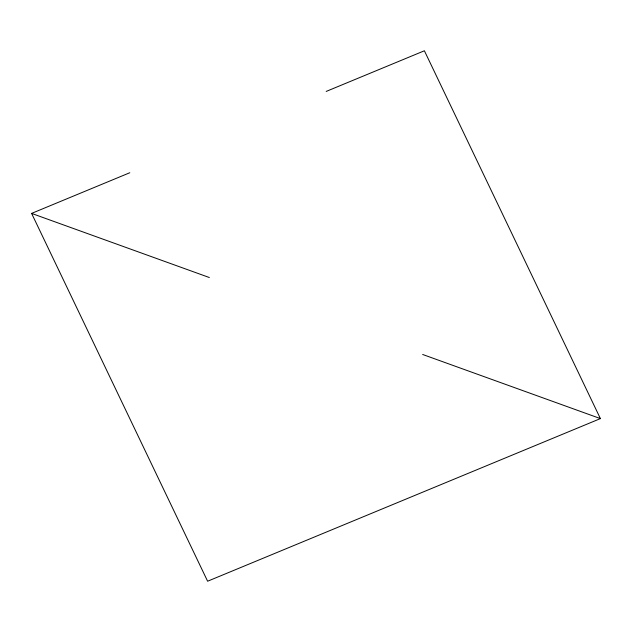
<?xml version="1.0" encoding="UTF-8"?>
<svg xmlns="http://www.w3.org/2000/svg" width="632" height="632" viewBox="0 0 632 632"><rect width="100%" height="100%" fill="white"/><g stroke="black" fill="none" stroke-linecap="round" stroke-linejoin="round"><path stroke-width="0.95" d="M326.191 91.427L424.388 50.773L600.4 418.597L207.612 581.227L31.6 213.403L129.797 172.741M31.6 213.403L209.35 277.527M422.65 354.473L600.4 418.597"/></g></svg>
